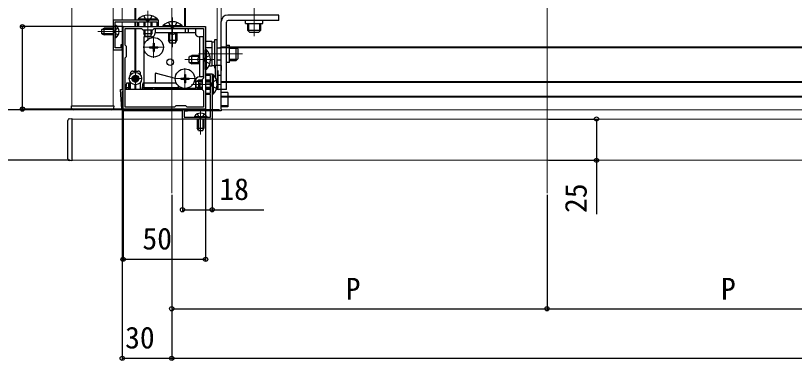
# Model space of a CAD drawing. Units: millimetres, scale not verified. Extents: x -1052 to 1050, y -1574 to 1565.
# Drawn here: x -794.2 to -322, y -1019.7 to -810.7 of the extents above; entities that cross this region are included whole.
import ezdxf
from ezdxf.enums import TextEntityAlignment as Align

# ---------------------------------------------------------------- set-up
doc = ezdxf.new("R2010")
doc.units = ezdxf.units.MM
doc.header["$LTSCALE"] = 8
for name, color, linetype in [('0-2_YKK_11', 7, 'Continuous'), ('0-4_YKK_13', 4, 'Continuous'), ('0-5_YKK_D', 6, 'Continuous')]:
    doc.layers.add(name, color=color, linetype=linetype)
doc.layers.add('0-3_YKK_12', color=2, linetype='Continuous', lineweight=18)
doc.styles.add('ＭＳ ゴシック', font='')
doc.styles.get('ＭＳ ゴシック').set_extended_font_data('MS Gothic')

msp = doc.modelspace()

# ---------------------------------------------------------------- linework, layer by layer
at = {"layer": '0-2_YKK_11'}
for points in [[(-707.497, -813.412), (-734.997, -813.412), (-734.997, -831.412), (-729.497, -831.412), (-729.497, -828.412), (-730.297, -828.412), (-730.297, -830.312), (-733.897, -830.312), (-733.897, -820.87), (-734.017, -820.686), (-734.017, -820.137), (-733.897, -819.953), (-733.897, -814.512), (-720.197, -814.512), (-720.197, -816.912), (-719.397, -816.912), (-719.397, -814.512), (-714.456, -814.512), (-714.272, -814.392), (-713.722, -814.392), (-713.539, -814.512), (-708.597, -814.512), (-708.597, -816.912), (-707.497, -816.912)], [(-728.997, -817.412), (-678.997, -817.412), (-678.997, -867.412), (-728.997, -867.412)], [(-710.197, -818.612), (-680.197, -818.612), (-680.197, -848.612), (-680.997, -849.412), (-680.997, -855.412), (-680.197, -856.212), (-680.197, -866.212), (-690.197, -866.212), (-690.997, -865.412), (-696.997, -865.412), (-697.797, -866.212), (-727.797, -866.212), (-727.797, -836.212), (-726.997, -835.412), (-726.997, -829.412), (-727.797, -828.612), (-727.797, -818.612), (-717.797, -818.612), (-716.997, -819.412), (-710.997, -819.412)], [(-674.997, -845.912), (-674.997, -873.412), (-692.997, -873.412), (-692.997, -867.912), (-689.997, -867.912), (-689.997, -868.712), (-691.897, -868.712), (-691.897, -872.312), (-682.456, -872.312), (-682.272, -872.432), (-681.722, -872.432), (-681.539, -872.312), (-676.097, -872.312), (-676.097, -858.612), (-678.497, -858.612), (-678.497, -857.812), (-676.097, -857.812), (-676.097, -852.87), (-675.977, -852.686), (-675.977, -852.137), (-676.097, -851.953), (-676.097, -847.012), (-678.497, -847.012), (-678.497, -845.912)]]:
    msp.add_lwpolyline(points, close=True, dxfattribs=at)
at = {"layer": '0-3_YKK_12'}
for p, q in [((-699.497, 17.088), (-699.497, -918.412)), ((-471.997, -918.412), (-471.997, 17.088)), ((-759.997, -458.662), (-759.997, -865.412)), ((-729.497, -458.662), (-729.497, -813.412)), ((-721.797, -813.412), (-721.797, -458.662)), ((-721.197, -813.412), (-721.197, -458.662)), ((-691.797, -817.412), (-691.797, -458.662)), ((-691.197, -817.412), (-691.197, -458.662)), ((-671.997, -458.662), (-671.997, -855.412)), ((-669.497, -458.662), (-669.497, -855.412)), ((-669.497, -793.912), (-669.497, -867.912)), ((-649.497, -796.712), (-649.497, -823.212)), ((-649.497, -817.345), (-649.497, -806.648)), ((-713.997, -807.912), (-713.997, -825.912)), ((-698.997, -811.912), (-698.997, -829.912)), ((-729.497, -814.512), (-729.497, -855.412)), ((-721.797, -817.412), (-721.797, -814.512)), ((-721.197, -817.412), (-721.197, -814.512)), ((-728.897, -820.412), (-744.397, -820.412)), ((-721.797, -845.174), (-721.797, -818.612)), ((-721.197, -845.174), (-721.197, -818.612)), ((-710.497, -836.212), (-710.497, -823.612)), ((-716.797, -829.912), (-704.197, -829.912)), ((-669.497, -829.612), (-259.497, -829.612)), ((-669.497, -830.212), (-259.497, -830.212)), ((-683.197, -833.912), (-656.697, -833.912)), ((-673.855, -833.912), (-662.128, -833.912)), ((-673.497, -837.412), (-691.497, -837.412)), ((-721.497, -853.062), (-721.497, -844.762)), ((-691.497, -855.212), (-691.497, -842.612)), ((-725.647, -848.912), (-717.347, -848.912)), ((-697.797, -848.912), (-685.197, -848.912)), ((-721.797, -855.412), (-721.797, -852.65)), ((-721.197, -855.412), (-721.197, -852.65)), ((-674.997, -852.412), (-687.497, -852.412)), ((-669.497, -852.412), (-671.997, -852.412)), ((-669.497, -850.612), (-265.798, -850.612)), ((-669.497, -851.212), (-265.909, -851.212)), ((-729.497, -855.412), (-728.997, -855.412)), ((-727.797, -855.412), (-680.97, -855.412)), ((-678.997, -855.412), (-676.097, -855.412)), ((-672.563, -855.412), (-669.497, -855.412)), ((-669.497, -859.612), (-262.997, -859.612)), ((-669.497, -860.212), (-262.997, -860.212)), ((-681.997, -867.312), (-681.997, -882.812)), ((-669.497, -867.912), (-262.997, -867.912))]:
    msp.add_line(p, q, dxfattribs=at)
for points in [[(-759.997, -865.412), (-734.997, -865.412), (-734.997, -458.662)], [(-21.997, -873.412), (-759.997, -873.412), (-759.997, -898.412), (-21.997, -898.412)]]:
    msp.add_lwpolyline(points, dxfattribs=at)
at = {"layer": '0-4_YKK_13'}
for p, q in [((-733.897, -824.162), (-733.897, -816.662)), ((-708.097, -813.412), (-719.897, -813.412)), ((-716.497, -814.512), (-716.497, -817.412)), ((-715.843, -814.512), (-715.843, -817.412)), ((-712.152, -814.512), (-712.152, -817.412)), ((-711.497, -814.512), (-711.497, -817.412)), ((-708.097, -812.903), (-708.097, -813.412)), ((-669.497, -855.412), (-669.497, -814.312)), ((-666.297, -855.412), (-666.297, -814.612)), ((-634.497, -813.612), (-665.297, -813.612)), ((-654.697, -815.412), (-654.697, -813.612)), ((-654.697, -815.412), (-644.297, -815.412)), ((-653.497, -815.412), (-653.497, -819.512)), ((-652.849, -820.16), (-652.849, -815.412)), ((-646.145, -820.16), (-646.145, -815.412)), ((-645.497, -819.512), (-645.497, -815.412)), ((-644.297, -815.412), (-644.297, -813.612)), ((-741.897, -819.112), (-740.497, -818.412)), ((-741.897, -821.712), (-741.897, -819.112)), ((-734.997, -819.066), (-741.806, -819.066)), ((-734.997, -818.412), (-740.497, -818.412)), ((-716.497, -819.412), (-716.497, -821.712)), ((-715.843, -819.412), (-715.843, -823.102)), ((-712.152, -819.412), (-712.152, -823.102)), ((-709.497, -818.612), (-685.197, -818.612)), ((-709.497, -818.612), (-709.497, -821.112)), ((-685.197, -821.112), (-709.497, -821.112)), ((-693.097, -817.412), (-704.897, -817.412)), ((-701.497, -821.112), (-701.497, -825.712)), ((-700.843, -821.112), (-700.843, -827.102)), ((-697.152, -821.112), (-697.152, -827.102)), ((-693.097, -816.903), (-693.097, -817.412)), ((-691.363, -818.612), (-691.363, -821.112)), ((-689.631, -818.612), (-689.631, -821.112)), ((-685.197, -818.612), (-685.197, -821.112)), ((-653.497, -819.512), (-645.497, -819.512)), ((-652.297, -820.712), (-653.497, -819.512)), ((-652.297, -820.712), (-646.697, -820.712)), ((-646.697, -820.712), (-645.497, -819.512)), ((-741.897, -821.712), (-740.497, -822.412)), ((-734.997, -821.757), (-741.806, -821.757)), ((-733.388, -824.162), (-733.897, -824.162)), ((-715.697, -823.412), (-716.497, -821.712)), ((-716.497, -823.612), (-716.497, -854.912)), ((-711.997, -823.612), (-716.497, -823.612)), ((-712.297, -823.412), (-715.697, -823.412)), ((-712.297, -823.412), (-711.497, -821.712)), ((-700.697, -827.412), (-701.497, -825.712)), ((-697.297, -827.412), (-696.497, -825.712)), ((-682.697, -823.612), (-682.697, -847.912)), ((-712.997, -829.562), (-712.997, -830.262)), ((-712.997, -829.562), (-711.347, -829.562)), ((-712.997, -830.262), (-711.347, -830.262)), ((-710.847, -827.412), (-710.147, -827.412)), ((-710.847, -827.412), (-710.847, -829.062)), ((-710.847, -830.762), (-710.847, -832.412)), ((-710.147, -827.412), (-710.147, -829.062)), ((-710.147, -830.762), (-710.147, -832.412)), ((-709.647, -829.562), (-707.997, -829.562)), ((-709.647, -830.262), (-707.997, -830.262)), ((-707.997, -829.562), (-707.997, -830.262)), ((-697.297, -827.412), (-700.697, -827.412)), ((-675.197, -826.406), (-678.997, -826.406)), ((-675.197, -830.159), (-678.997, -830.159)), ((-675.197, -826.406), (-675.197, -841.417)), ((-673.597, -826.862), (-675.197, -826.862)), ((-671.997, -830.236), (-670.42, -830.236)), ((-669.497, -829.969), (-670.42, -830.236)), ((-670.42, -830.236), (-669.497, -830.502)), ((-666.297, -828.712), (-664.497, -828.712)), ((-664.497, -839.112), (-664.497, -828.712)), ((-660.397, -829.912), (-664.497, -829.912)), ((-659.749, -830.56), (-664.497, -830.56)), ((-660.397, -837.912), (-660.397, -829.912)), ((-659.197, -831.112), (-660.397, -829.912)), ((-710.847, -832.412), (-710.147, -832.412)), ((-688.997, -835.712), (-687.297, -834.912)), ((-688.997, -839.112), (-688.997, -835.712)), ((-682.697, -835.566), (-688.688, -835.566)), ((-682.697, -834.912), (-687.297, -834.912)), ((-678.997, -843.312), (-678.997, -831.512)), ((-659.197, -836.712), (-659.197, -831.112)), ((-688.997, -839.112), (-687.297, -839.912)), ((-682.697, -839.257), (-688.688, -839.257)), ((-675.197, -837.664), (-676.001, -837.664)), ((-671.997, -837.588), (-670.42, -837.588)), ((-670.42, -837.588), (-669.497, -837.321)), ((-670.42, -837.588), (-669.497, -837.854)), ((-664.497, -839.112), (-666.297, -839.112)), ((-659.749, -837.264), (-664.497, -837.264)), ((-664.497, -837.912), (-660.397, -837.912)), ((-659.197, -836.712), (-660.397, -837.912)), ((-723.097, -844.312), (-719.897, -844.312)), ((-678.488, -843.312), (-678.997, -843.312)), ((-675.197, -841.417), (-677.038, -841.417)), ((-675.197, -840.962), (-673.597, -840.962)), ((-672.997, -843.912), (-672.997, -840.912)), ((-669.497, -840.912), (-672.997, -840.912)), ((-672.997, -848.479), (-672.997, -843.912)), ((-671.497, -843.912), (-671.497, -854.412)), ((-669.497, -840.912), (-669.497, -843.912)), ((-669.497, -846.912), (-669.497, -843.912)), ((-724.597, -846.801), (-724.597, -845.812)), ((-723.547, -848.562), (-723.547, -849.262)), ((-723.547, -848.562), (-722.347, -848.562)), ((-723.547, -849.262), (-722.347, -849.262)), ((-721.847, -846.862), (-721.147, -846.862)), ((-721.847, -846.862), (-721.847, -848.062)), ((-721.847, -849.762), (-721.847, -850.962)), ((-721.147, -846.862), (-721.147, -848.062)), ((-721.147, -849.762), (-721.147, -850.962)), ((-720.647, -848.562), (-719.447, -848.562)), ((-720.647, -849.262), (-719.447, -849.262)), ((-719.447, -848.562), (-719.447, -849.262)), ((-718.397, -846.801), (-718.397, -845.812)), ((-709.497, -846.063), (-709.497, -851.412)), ((-708.868, -845.58), (-697.392, -848.655)), ((-693.997, -848.562), (-693.997, -849.262)), ((-693.997, -848.562), (-692.347, -848.562)), ((-693.997, -849.262), (-692.347, -849.262)), ((-691.847, -846.412), (-691.147, -846.412)), ((-691.847, -846.412), (-691.847, -848.062)), ((-691.847, -849.762), (-691.847, -851.412)), ((-691.147, -846.412), (-691.147, -848.062)), ((-691.147, -849.762), (-691.147, -851.412)), ((-690.647, -848.562), (-688.997, -848.562)), ((-690.647, -849.262), (-688.997, -849.262)), ((-688.997, -848.562), (-688.997, -849.262)), ((-684.997, -850.712), (-683.297, -849.912)), ((-680.197, -847.912), (-682.697, -847.912)), ((-676.097, -849.912), (-678.997, -849.912)), ((-674.488, -846.512), (-674.997, -846.512)), ((-674.997, -846.512), (-674.997, -858.312)), ((-671.497, -846.912), (-669.497, -846.912)), ((-727.197, -854.412), (-726.697, -851.412)), ((-725.697, -854.412), (-727.197, -854.412)), ((-727.197, -854.412), (-727.197, -855.412)), ((-725.697, -851.412), (-725.197, -851.412)), ((-725.697, -854.412), (-725.697, -855.412)), ((-725.197, -855.412), (-725.197, -851.412)), ((-724.597, -855.412), (-724.597, -851.022)), ((-721.847, -850.962), (-721.147, -850.962)), ((-718.397, -855.412), (-718.397, -851.022)), ((-717.297, -854.412), (-716.797, -851.412)), ((-695.497, -854.412), (-717.297, -854.412)), ((-717.297, -855.412), (-717.297, -854.412)), ((-716.797, -851.412), (-696.841, -851.412)), ((-695.497, -854.412), (-695.497, -853.249)), ((-695.497, -854.412), (-695.497, -855.412)), ((-694.497, -853.992), (-694.497, -855.412)), ((-691.847, -851.412), (-691.147, -851.412)), ((-685.197, -850.412), (-685.197, -854.912)), ((-684.997, -850.712), (-684.997, -854.112)), ((-684.997, -854.112), (-683.297, -854.912)), ((-680.997, -850.566), (-684.688, -850.566)), ((-680.997, -854.257), (-684.688, -854.257)), ((-682.497, -851.412), (-680.997, -851.412)), ((-682.497, -851.412), (-682.497, -854.412)), ((-680.997, -854.412), (-682.497, -854.412)), ((-682.497, -855.412), (-682.497, -854.412)), ((-676.097, -850.566), (-678.997, -850.566)), ((-678.997, -851.412), (-676.097, -851.412)), ((-676.097, -854.257), (-678.997, -854.257)), ((-671.497, -854.412), (-672.244, -854.412)), ((-672.058, -851.412), (-671.997, -851.412)), ((-671.497, -854.412), (-671.997, -851.412)), ((-671.497, -855.412), (-671.497, -854.412)), ((-728.997, -855.412), (-729.495, -855.412)), ((-680.97, -855.412), (-727.797, -855.412)), ((-711.363, -854.912), (-716.497, -854.912)), ((-691.363, -854.912), (-709.631, -854.912)), ((-685.197, -854.912), (-689.631, -854.912)), ((-680.997, -854.912), (-683.297, -854.912)), ((-676.097, -854.912), (-678.997, -854.912)), ((-676.097, -855.412), (-678.997, -855.412)), ((-669.497, -855.412), (-672.563, -855.412)), ((-666.297, -855.412), (-669.497, -855.412)), ((-669.497, -867.412), (-669.497, -855.412)), ((-665.497, -857.412), (-669.497, -857.412)), ((-760.297, -865.412), (-734.697, -865.412)), ((-760.202, -866.973), (-760.297, -865.412)), ((-758.904, -867.912), (-759.204, -867.912)), ((-736.09, -867.912), (-758.904, -867.912)), ((-735.791, -867.912), (-736.09, -867.912)), ((-734.697, -865.412), (-734.793, -866.973)), ((-692.997, -868.412), (-728.762, -868.412)), ((-669.497, -868.412), (-689.997, -868.412)), ((-665.497, -865.912), (-669.497, -865.912)), ((-669.497, -867.412), (-669.497, -868.412)), ((-665.497, -865.412), (-665.497, -865.912)), ((-761.558, -873.207), (-759.997, -873.112)), ((-759.997, -873.112), (-759.997, -898.712)), ((-685.747, -871.803), (-685.747, -872.312)), ((-685.747, -872.312), (-678.247, -872.312)), ((-683.343, -873.412), (-683.343, -880.22)), ((-680.652, -873.412), (-680.652, -880.22)), ((-679.997, -873.412), (-679.997, -878.912)), ((-762.497, -874.505), (-762.497, -874.205)), ((-762.497, -897.318), (-762.497, -874.505)), ((-683.297, -880.312), (-683.997, -878.912)), ((-683.297, -880.312), (-680.697, -880.312)), ((-680.697, -880.312), (-679.997, -878.912)), ((-762.497, -897.618), (-762.497, -897.318)), ((-759.997, -898.712), (-761.558, -898.616))]:
    msp.add_line(p, q, dxfattribs=at)
for points in [[(-716.497, -810.8), (-715.142, -813.578), (-713.997, -814.187)], [(-711.497, -810.8), (-712.852, -813.578), (-713.997, -814.187)], [(-634.497, -813.612), (-634.497, -810.412), (-665.597, -810.412)], [(-733.388, -824.162), (-733.388, -816.662), (-733.897, -816.662)], [(-708.097, -812.903), (-719.897, -812.903), (-719.897, -813.412)], [(-701.497, -814.8), (-700.142, -817.578), (-698.997, -818.187)], [(-696.497, -814.8), (-697.852, -817.578), (-698.997, -818.187)], [(-734.997, -822.412), (-740.497, -822.412), (-740.497, -818.412)], [(-731.888, -818.362), (-733.744, -819.267), (-734.352, -820.412)], [(-731.888, -822.462), (-733.744, -821.557), (-734.352, -820.412)], [(-711.497, -819.412), (-711.497, -821.712), (-716.497, -821.712)], [(-693.097, -816.903), (-704.897, -816.903), (-704.897, -817.412)], [(-696.497, -821.112), (-696.497, -825.712), (-701.497, -825.712)], [(-680.197, -847.912), (-680.197, -823.612), (-682.697, -823.612)], [(-671.997, -840.912), (-671.997, -825.412), (-673.597, -825.412), (-673.597, -842.412), (-672.997, -842.412)], [(-682.697, -839.912), (-687.297, -839.912), (-687.297, -834.912)], [(-676.386, -834.912), (-679.164, -836.267), (-679.773, -837.412)], [(-678.488, -843.312), (-678.488, -831.512), (-678.997, -831.512)], [(-676.386, -839.912), (-679.164, -838.557), (-679.773, -837.412)], [(-680.997, -849.912), (-683.297, -849.912), (-683.297, -854.912)], [(-672.386, -849.912), (-675.164, -851.267), (-675.773, -852.412)], [(-674.488, -846.512), (-674.488, -858.312), (-674.997, -858.312)], [(-726.697, -851.412), (-725.697, -851.412), (-725.697, -854.412)], [(-672.386, -854.912), (-675.164, -853.557), (-675.773, -852.412)], [(-729.76, -867.473), (-730.497, -855.412), (-729.495, -855.412)], [(-665.497, -857.412), (-665.497, -865.412), (-669.497, -865.412)], [(-685.747, -871.803), (-678.247, -871.803), (-678.247, -872.312)], [(-684.047, -870.302), (-683.142, -872.158), (-681.997, -872.767)], [(-683.997, -873.412), (-683.997, -878.912), (-679.997, -878.912)], [(-679.947, -870.302), (-680.852, -872.158), (-681.997, -872.767)]]:
    msp.add_lwpolyline(points, dxfattribs=at)
for centre, radius in [((-710.497, -829.912), 5.9), ((-700.497, -838.912), 2), ((-721.497, -848.912), 3.75), ((-691.497, -848.912), 5.9), ((-721.497, -848.912), 2.1), ((-721.497, -848.912), 1.6)]:
    msp.add_circle(centre, radius, dxfattribs=at)
for centre, radius, start, end in [((-713.997, -818.644), 8.232, 44.2189, 135.7811), ((-665.597, -814.312), 3.9, 90, 180), ((-735.924, -820.412), 4.527, 304.06671, 55.93329), ((-698.997, -822.644), 8.232, 44.2189, 135.7811), ((-665.297, -814.612), 1, 90, 180), ((-711.997, -821.112), 2.5, 270, 0), ((-698.997, -819.612), 2.5, 216.8699, 323.1301), ((-682.697, -821.112), 2.5, 180, 270), ((-711.347, -829.062), 0.5, 270, 0), ((-711.347, -830.762), 0.5, 0, 90), ((-709.647, -829.062), 0.5, 180, 270), ((-709.647, -830.762), 0.5, 90, 180), ((-681.197, -837.412), 2.5, 126.8699, 233.1301), ((-684.23, -837.412), 8.232, 314.2189, 45.7811), ((-723.097, -845.812), 1.5, 90, 180), ((-719.897, -845.812), 1.5, 0, 90), ((-722.347, -848.062), 0.5, 270, 0), ((-722.347, -849.762), 0.5, 0, 90), ((-720.647, -848.062), 0.5, 180, 270), ((-720.647, -849.762), 0.5, 90, 180), ((-708.997, -846.063), 0.5, 75, 180), ((-692.347, -848.062), 0.5, 270, 0), ((-692.347, -849.762), 0.5, 0, 90), ((-690.647, -848.062), 0.5, 180, 270), ((-690.647, -849.762), 0.5, 90, 180), ((-682.697, -850.412), 2.5, 90, 180), ((-680.23, -852.412), 8.232, 314.2189, 45.7811), ((-710.497, -855.412), 1, 30, 150), ((-690.497, -855.412), 1, 30, 54.61189), ((-690.497, -855.412), 1, 142.88043, 150), ((-670.997, -854.912), 0.5, 180, 270), ((-759.204, -866.912), 1, 183.5, 270), ((-735.791, -866.912), 1, 270, 356.5), ((-728.762, -867.412), 1, 183.5, 270), ((-761.497, -874.205), 1, 93.5, 180), ((-681.997, -874.338), 4.527, 34.06671, 145.93329), ((-761.497, -897.618), 1, 180, 266.5)]:
    msp.add_arc(centre, radius, start, end, dxfattribs=at)
at = {"layer": '0-5_YKK_D'}
for p, q in [((-728.997, -817.412), (-790.997, -817.412)), ((-789.997, -867.412), (-789.997, -817.412)), ((-729.497, -856.412), (-729.497, -1019.412)), ((-670.497, -867.912), (-820.997, -867.912)), ((-729.997, -867.912), (-820.997, -867.912)), ((-728.997, -867.412), (-790.997, -867.412)), ((-728.997, -867.412), (-728.997, -959.412)), ((-678.997, -867.412), (-678.997, -959.412)), ((-470.997, -873.412), (-440.997, -873.412)), ((-692.997, -873.912), (-692.997, -929.412)), ((-674.997, -873.912), (-674.997, -929.412)), ((-760.997, -898.412), (-820.997, -898.412)), ((-470.997, -898.412), (-440.997, -898.412)), ((-699.497, -919.412), (-699.497, -1019.412)), ((-699.497, -919.412), (-699.497, -989.412)), ((-699.497, -919.412), (-699.497, -1019.412)), ((-471.997, -919.412), (-471.997, -989.412)), ((-471.997, -919.412), (-471.997, -989.412)), ((-728.997, -958.412), (-678.997, -958.412)), ((-699.497, -988.412), (-471.997, -988.412)), ((-471.997, -988.412), (-244.497, -988.412)), ((-729.497, -1018.412), (-699.497, -1018.412)), ((-699.497, -1018.412), (665.503, -1018.412))]:
    msp.add_line(p, q, dxfattribs=at)
for points in [[(-441.997, -873.412), (-441.997, -898.412), (-441.997, -931.034)], [(-692.997, -928.412), (-674.997, -928.412), (-643.704, -928.412)]]:
    msp.add_lwpolyline(points, dxfattribs=at)
for centre in [(-789.997, -817.412), (-789.997, -867.412), (-441.997, -873.412), (-441.997, -898.412), (-692.997, -928.412), (-674.997, -928.412), (-728.997, -958.412), (-678.997, -958.412), (-699.497, -988.412), (-471.997, -988.412), (-471.997, -988.412), (-729.497, -1018.412), (-699.497, -1018.412), (-699.497, -1018.412)]:
    msp.add_circle(centre, 1.275, dxfattribs=at)

# ---------------------------------------------------------------- texts
at = {"layer": '0-5_YKK_D', "style": 'ＭＳ ゴシック'}
for s, p in [('18', (-670.659, -926.412)), ('50', (-717.293, -956.412)), ('P', (-594.031, -986.812)), ('P', (-366.531, -986.812)), ('30', (-727.793, -1016.412))]:
    msp.add_text(s, height=13.2, dxfattribs=at).set_placement(p, align=Align.BOTTOM_LEFT)
msp.add_text('25', height=13.2, rotation=90, dxfattribs=at).set_placement((-443.997, -930.364), align=Align.BOTTOM_LEFT)

doc.saveas('drawing.dxf')
